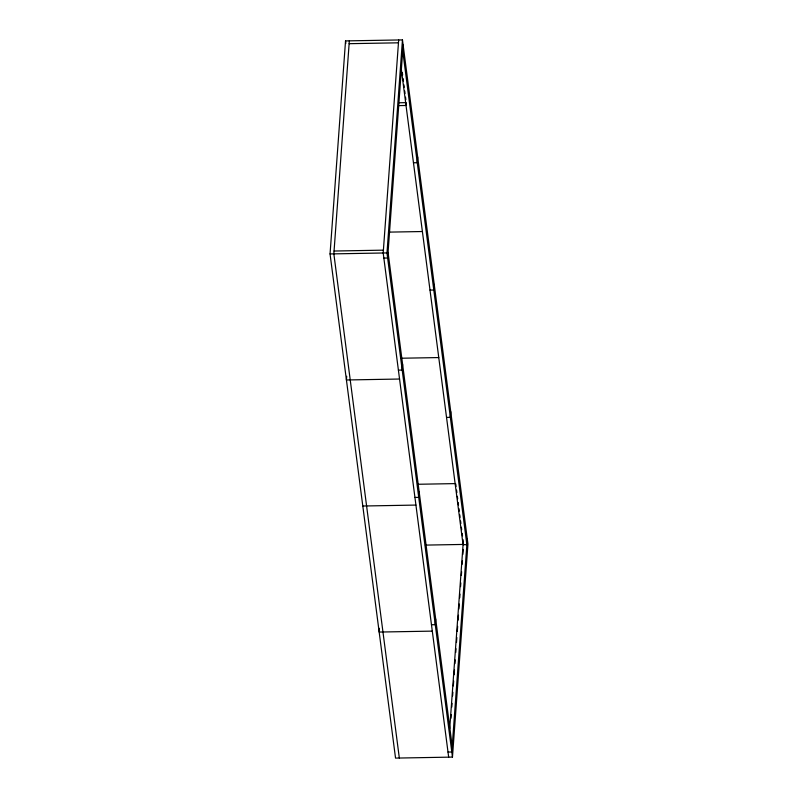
<?xml version="1.0" encoding="UTF-8"?>
<svg xmlns="http://www.w3.org/2000/svg" width="798" height="798" viewBox="0 0 798 798"><rect width="100%" height="100%" fill="white"/><g stroke="black" fill="none" stroke-linecap="round" stroke-linejoin="round"><path stroke-width="1.2" d="M330.053 253.934L345.534 40.907L402.461 39.9L467.947 544.066L452.466 757.093L395.539 758.1L330.053 253.934L386.98 252.926L452.466 757.093M349.334 40.848L333.853 253.874L399.329 758.03M346.691 376.257L346.422 379.978L399.559 379.03M398.671 39.97L383.19 252.996L448.666 757.152M386.98 252.926L402.461 39.9M403.13 44.997L387.648 258.013L383.848 258.083M406.162 103.59L406.032 105.486L398.631 105.615M379.439 628.345L379.17 632.056L432.297 631.118M402.611 364.377L402.192 370.053L398.401 370.122M417.673 157.026L417.264 162.712L413.474 162.772M419.149 491.688L418.731 497.363L414.94 497.433M434.212 284.347L433.803 290.023L430.002 290.093M435.678 618.999L435.269 624.684L431.469 624.754M450.75 411.658L450.331 417.334L446.541 417.404M449.713 728.534L463.239 542.45M450.98 718.25L451.249 714.519M451.788 707.068L452.067 703.347M452.606 695.896L452.875 692.175M453.324 685.961L453.683 681.003M454.142 674.789L454.501 669.821M454.95 663.617L455.219 659.896M455.758 652.445L456.037 648.714M456.486 642.51L456.845 637.542M457.294 631.338L457.653 626.37M458.112 620.166L458.471 615.198M458.92 608.984L459.279 604.016M459.728 597.812L460.007 594.091M460.546 586.64L460.815 582.909M461.354 575.468L461.623 571.737M462.172 564.286L462.441 560.565M462.89 554.361L463.249 549.393M467.279 538.969L451.798 751.995L448.007 752.065M349.125 43.681L398.461 42.813M398.83 102.772L406.232 102.643M389.095 232.118L422.401 231.53M334.063 251.031L383.399 250.153M400.526 358.242L438.77 357.564M418.132 484.266L455.139 483.608M362.801 506.022L415.928 505.074M425.374 545.104L463.608 544.426M402.711 50.673L466.87 544.655L463.069 544.715L400.995 66.743M402.312 72.468L402.631 74.932M403.12 78.643L403.439 81.117M403.918 84.817L404.237 87.291M404.726 91.002L405.045 93.476M405.524 97.176L405.843 99.65M455.758 483.947L456.077 486.421M456.556 490.132L456.885 492.605M457.364 496.306L457.683 498.78M458.162 502.491L458.481 504.954M458.97 508.665L459.289 511.139M459.768 514.84L460.087 517.313M460.576 521.024L460.895 523.488M461.374 527.199L461.693 529.673M462.182 533.383L462.501 535.847M462.98 539.558L463.299 542.032M388.057 252.338L452.217 746.32M345.534 40.907L345.853 43.381"/></g></svg>
